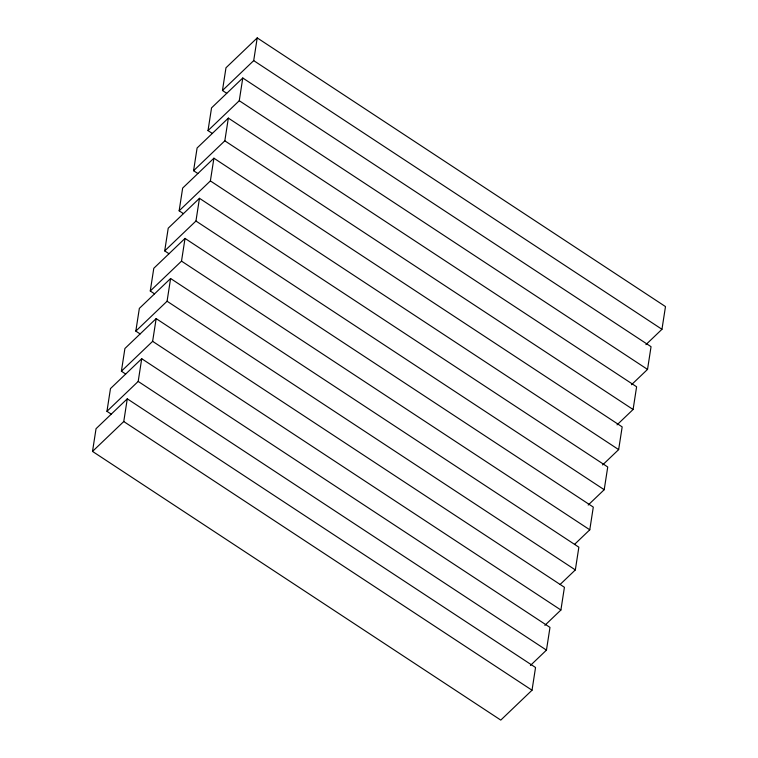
<?xml version="1.0" encoding="UTF-8"?>
<svg xmlns="http://www.w3.org/2000/svg" width="758" height="758" viewBox="0 0 758 758"><rect width="100%" height="100%" fill="white"/><g stroke="black" fill="none" stroke-linecap="round" stroke-linejoin="round"><path stroke-width="1.14" d="M92.514 451.417L96.039 428.706L127.278 398.822L535.546 667.495L532.021 690.216L500.782 720.1L92.514 451.417L123.762 421.543L127.278 398.822M111.208 414.114L106.954 411.319L110.469 388.598L141.718 358.714L549.986 627.397L546.461 650.118L530.42 665.458M125.648 374.016L121.394 371.221L124.909 348.5L156.157 318.616L564.426 587.289L560.901 610.01L544.86 625.359M140.078 333.918L135.824 331.113L139.349 308.392L170.597 278.508L578.856 547.191L575.341 569.912L560.143 584.446M154.518 293.81L150.264 291.015L153.789 268.294L185.028 238.41L593.296 507.093L589.781 529.804L574.573 544.348M106.954 411.319L138.193 381.435L141.718 358.714M168.958 253.712L164.704 250.907L168.219 228.196L199.468 198.312L607.736 466.985L604.211 489.706L588.17 505.055M121.394 371.221L152.633 341.337L156.157 318.616M183.398 213.604L179.144 210.809L182.659 188.088L213.908 158.204L622.176 426.887L618.651 449.608L602.61 464.948M135.824 331.113L167.073 301.229L170.597 278.508M197.829 173.506L193.574 170.711L197.099 147.99L228.347 118.106L636.606 386.779L633.091 409.5L617.04 424.85M150.264 291.015L181.513 261.131L185.028 238.41M212.268 133.408L208.014 130.603L211.539 107.882L242.778 77.998L651.046 346.681L647.531 369.402L631.48 384.742M164.704 250.907L195.952 221.023L199.468 198.312M226.708 93.3L222.454 90.505L225.979 67.784L257.218 37.9L665.486 306.583L661.961 329.294L645.92 344.644M179.144 210.809L210.383 180.925L213.908 158.204M193.574 170.711L224.823 140.827L228.347 118.106M208.014 130.603L239.263 100.719L242.778 77.998M222.454 90.505L253.703 60.621L257.218 37.9M253.703 60.621L661.961 329.294M239.263 100.719L647.531 369.402M224.823 140.827L633.091 409.5M210.383 180.925L618.651 449.608M195.952 221.023L604.211 489.706M181.513 261.131L589.781 529.804M167.073 301.229L575.341 569.912M152.633 341.337L560.901 610.01M138.193 381.435L546.461 650.118M123.762 421.543L532.021 690.216"/></g></svg>
